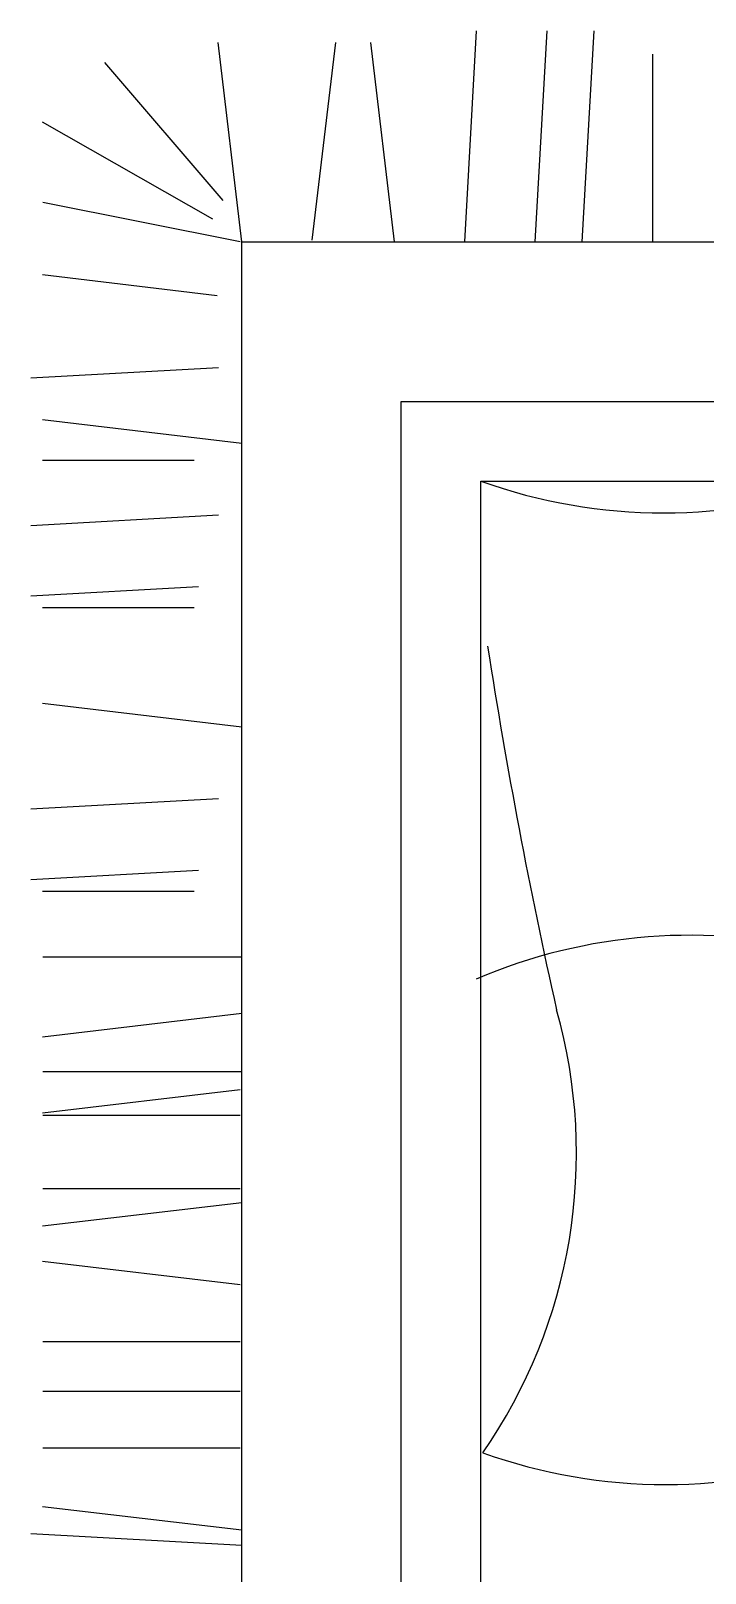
# Model space of a CAD drawing. Header units: millimetres. Extents: x -37 to 8970, y -2 to 4773.
# Drawn here: x 7243 to 7536, y 1024 to 1692 of the extents above; entities that cross this region are included whole.
import ezdxf

# ---------------------------------------------------------------- set-up
doc = ezdxf.new("R2010")
doc.units = ezdxf.units.MM

msp = doc.modelspace()

# ---------------------------------------------------------------- linework, layer by layer
at = {"color": 18, "true_color": 0x000000}
for p, q in [((7431.72, 1600.71), (7436.81, 1692.18)), ((7462.27, 1600.71), (7467.36, 1692.18)), ((7482.64, 1600.71), (7487.74, 1692.18)), ((7334.96, 1600.71), (7324.77, 1687.1)), ((7365.52, 1601.42), (7375.7, 1687.1)), ((7401.17, 1600.71), (7390.98, 1687.1)), ((7326.94, 1618.66), (7275.61, 1678.41)), ((7513.2, 1600.71), (7513.2, 1682.02)), ((7322.48, 1610.63), (7248.57, 1652.59)), ((7334.25, 1600.71), (7248.72, 1617.84)), ((7334.96, 1600.71), (8878.65, 1600.71)), ((7334.96, 129.97), (7334.96, 1600.71)), ((7324.29, 1577.39), (7248.57, 1586.38)), ((7324.87, 1546.17), (7243.49, 1541.64)), ((7404.08, 1531.59), (8809.53, 1531.59)), ((7404.08, 199.09), (7404.08, 1531.59)), ((7334.96, 1513.37), (7248.57, 1523.56)), ((7314.39, 1506), (7248.57, 1506)), ((7438.64, 1497.03), (8774.97, 1497.03)), ((7438.64, 233.65), (7438.64, 1497.03)), ((7324.87, 1482.26), (7243.49, 1477.72)), ((7316.22, 1451.22), (7243.49, 1447.17)), ((7314.39, 1442.08), (7248.57, 1442.08)), ((7334.96, 1390.45), (7248.57, 1400.64)), ((7324.87, 1359.34), (7243.49, 1354.8)), ((7316.22, 1328.3), (7243.49, 1324.25)), ((7314.39, 1319.16), (7248.57, 1319.16)), ((7334.96, 1290.76), (7248.72, 1290.76)), ((7334.96, 1266.29), (7248.57, 1256.02)), ((7334.96, 1241.02), (7248.72, 1241.02)), ((7334.25, 1233.26), (7248.57, 1223.08)), ((7334.25, 1222.07), (7248.72, 1222.07)), ((7334.25, 1190.29), (7248.72, 1190.29)), ((7334.96, 1184.29), (7248.57, 1174.11)), ((7334.25, 1148.65), (7248.57, 1158.83)), ((7334.25, 1124.09), (7248.72, 1124.09)), ((7334.25, 1102.54), (7248.72, 1102.54)), ((7334.25, 1077.96), (7248.72, 1077.96)), ((7334.96, 1042.33), (7248.57, 1052.52)), ((7334.96, 1035.76), (7243.49, 1040.85))]:
    msp.add_line(p, q, dxfattribs=at)
for centre, major_axis, start_param, end_param in [((7517.91, 1718.78), (-166.52, 166.52), 2.01288, 2.699509), ((9810.09, 1793.05), (1694.83, 1694.83), 2.510172, 2.577096), ((7529.14, 1066.09), (-165.55, 165.55), -1.038261, -0.379146), ((7252.06, 1205.72), (-161.26, 161.26), 3.321461, 4.203066), ((7518.84, 1297.66), (-166.52, 166.52), 2.01288, 2.699509)]:
    msp.add_ellipse(centre, major_axis=major_axis, ratio=1, start_param=start_param, end_param=end_param, dxfattribs=at)

doc.saveas('drawing.dxf')
